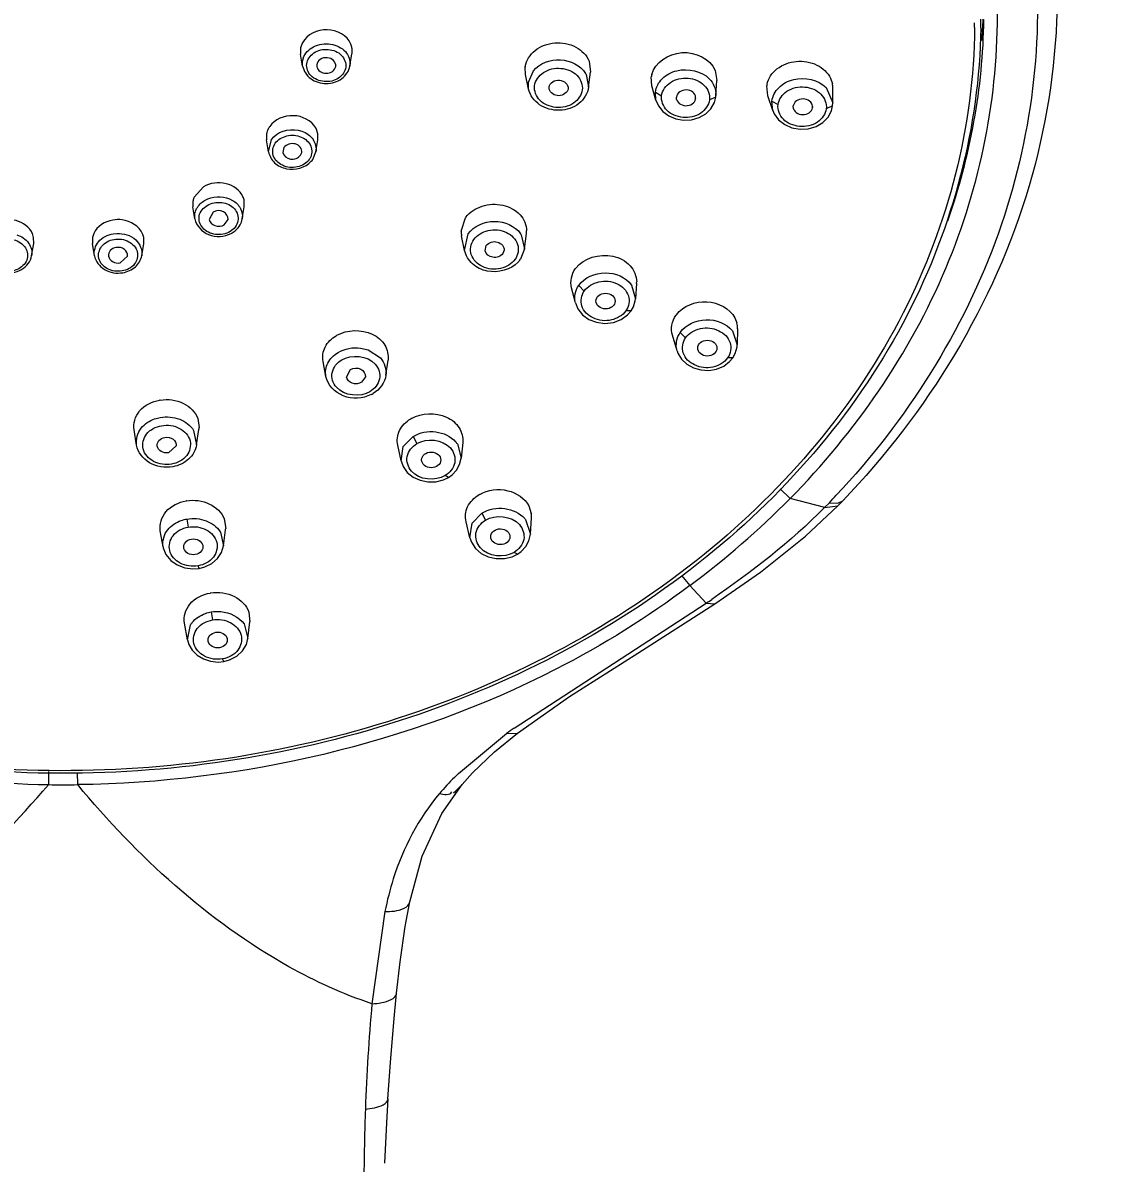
# Model space of a CAD drawing. Header units: millimetres. Extents: x 6110 to 6704, y -2661 to -1821.
# Drawn here: x 6307.51 to 6320.41, y -2190.07 to -2176.6 of the extents above; entities that cross this region are included whole.
import ezdxf

# ---------------------------------------------------------------- set-up
doc = ezdxf.new("R2010")
doc.units = ezdxf.units.MM
doc.header["$LTSCALE"] = 0.1
doc.layers.get('0').update_dxf_attribs({"lineweight": 15})
doc.layers.add('DIM', color=3, linetype='Continuous', lineweight=9)
doc.styles.get("Standard").update_dxf_attribs({"font": 'arial.ttf'})
doc.dimstyles.new('ISO-25', dxfattribs={"dimtxt": 2.5, "dimasz": 2.5, "dimexe": 1.25, "dimexo": 0.625, "dimtad": 1, "dimlfac": 5, "dimtxsty": 'Standard', "dimcen": 2.5, "dimadec": 0, "dimazin": 0, "dimtfac": 1, "dimtmove": 0, "dimatfit": 3, "dimfxl": 0, "dimarcsym": 0})

# ---------------------------------------------------------------- blocks, each defined once
blk = doc.blocks.new('*D77')
at = {"layer": 'Defpoints', "color": 0}
for p in [(6295.279, -2068.044), (6383.721, -2580.443), (6409.353, -2580.443)]:
    blk.add_point(p, dxfattribs=at)
at = {"layer": 'DIM', "color": 0, "lineweight": -2}
for p, q in [((6295.904, -2068.044), (6410.603, -2068.044)), ((6409.353, -2072.044), (6409.353, -2576.443)), ((6384.346, -2580.443), (6410.603, -2580.443))]:
    blk.add_line(p, q, dxfattribs=at)
at = {"layer": 'DIM', "color": 0}
for points in [[(6408.686, -2072.044), (6410.019, -2072.044), (6409.353, -2068.044)], [(6408.686, -2576.443), (6410.019, -2576.443), (6409.353, -2580.443)]]:
    blk.add_solid(points, dxfattribs=at)
at = {"layer": 'DIM', "color": 0, "insert": (6406.106, -2324.243), "char_height": 4, "attachment_point": 5, "rotation": 90}
blk.add_mtext('(2280)', dxfattribs=at)

msp = doc.modelspace()

# ---------------------------------------------------------------- linework, layer by layer
at = {"color": 7, "linetype": 'Continuous'}
for p, q in [((6310.8066, -2176.8437), (6310.7904, -2176.8934)), ((6310.7883, -2176.9066), (6310.7896, -2176.9677)), ((6310.8137, -2177.109), (6310.7896, -2176.9677)), ((6310.8125, -2177.0529), (6310.8225, -2177.0169)), ((6311.3715, -2177.1089), (6311.3959, -2176.9652)), ((6311.3959, -2176.9652), (6311.3972, -2176.9567)), ((6310.8137, -2177.109), (6310.8125, -2177.0529)), ((6310.9807, -2177.0932), (6310.981, -2177.1146)), ((6311.2042, -2177.1145), (6311.2045, -2177.1125)), ((6311.3727, -2177.1012), (6311.3715, -2177.1089)), ((6313.4459, -2177.21), (6313.4421, -2177.1215)), ((6313.4793, -2177.2987), (6313.5389, -2177.1647)), ((6314.1956, -2177.0526), (6314.212, -2177.1809)), ((6315.6846, -2177.1606), (6315.7057, -2177.2807)), ((6313.4828, -2177.3805), (6313.4459, -2177.21)), ((6313.4828, -2177.3804), (6313.4793, -2177.2987)), ((6314.1612, -2177.2076), (6314.1905, -2177.3565)), ((6314.1903, -2177.3578), (6314.212, -2177.1809)), ((6314.9386, -2177.3422), (6314.9311, -2177.2384)), ((6315.6949, -2177.4577), (6315.7057, -2177.2807)), ((6317.0482, -2177.2537), (6317.0696, -2177.3183)), ((6313.7258, -2177.3823), (6313.7248, -2177.3575)), ((6313.9494, -2177.3752), (6313.9492, -2177.3768)), ((6314.9863, -2177.5133), (6314.9386, -2177.3422)), ((6314.9793, -2177.4173), (6315.0529, -2177.4599)), ((6314.9863, -2177.5132), (6314.9793, -2177.4173)), ((6316.3074, -2177.4616), (6316.2953, -2177.3432)), ((6316.9956, -2177.3638), (6317.0743, -2177.5455)), ((6317.0743, -2177.5469), (6317.0744, -2177.3685)), ((6315.2308, -2177.5043), (6315.2288, -2177.475)), ((6315.4546, -2177.488), (6315.4542, -2177.4944)), ((6315.6932, -2177.4753), (6315.6188, -2177.5086)), ((6315.6932, -2177.4753), (6315.6949, -2177.456)), ((6316.3659, -2177.6334), (6316.3074, -2177.4618)), ((6316.3547, -2177.5238), (6316.4279, -2177.5648)), ((6316.3659, -2177.6333), (6316.3547, -2177.5238)), ((6317.0721, -2177.5806), (6317.0743, -2177.5453)), ((6316.6115, -2177.6139), (6316.6084, -2177.5804)), ((6316.8356, -2177.5888), (6316.8351, -2177.5999)), ((6317.0721, -2177.5807), (6316.9978, -2177.614)), ((6310.4121, -2178.1231), (6310.388, -2177.9814)), ((6310.4121, -2178.1231), (6310.4471, -2177.9755)), ((6310.4471, -2177.9755), (6310.474, -2177.946)), ((6310.9699, -2178.123), (6310.9943, -2177.9793)), ((6310.9939, -2177.9079), (6310.9785, -2177.8586)), ((6310.9943, -2177.9793), (6310.9939, -2177.9079)), ((6310.5936, -2178.0708), (6310.5794, -2178.1285)), ((6310.7884, -2178.1631), (6310.8026, -2178.1285)), ((6310.9327, -2178.2122), (6310.9699, -2178.123)), ((6309.6416, -2178.5362), (6309.5324, -2178.6568)), ((6309.5426, -2178.9155), (6309.5183, -2178.7731)), ((6309.6559, -2178.6965), (6309.6952, -2178.6785)), ((6310.1004, -2178.9154), (6310.1247, -2178.772)), ((6310.1247, -2178.772), (6310.1247, -2178.7025)), ((6309.7554, -2178.8346), (6309.7099, -2178.9209)), ((6309.8876, -2178.984), (6309.9331, -2178.9208)), ((6312.685, -2179.0606), (6312.7369, -2178.9021)), ((6307.6371, -2179.1326), (6307.6221, -2179.0859)), ((6307.6381, -2179.2065), (6307.6371, -2179.1326)), ((6308.3322, -2179.1324), (6308.3312, -2179.2066)), ((6308.3469, -2179.0863), (6308.3322, -2179.1324)), ((6308.5758, -2179.0912), (6308.6206, -2179.0878)), ((6312.7265, -2179.2869), (6312.6905, -2179.1133)), ((6312.7265, -2179.2869), (6312.7693, -2179.0915)), ((6313.3962, -2179.1014), (6313.4344, -2179.2663)), ((6313.4344, -2179.2663), (6313.457, -2179.0883)), ((6307.6138, -2179.3491), (6307.6381, -2179.2065)), ((6308.3554, -2179.3492), (6308.3312, -2179.2066)), ((6308.9133, -2179.3491), (6308.9376, -2179.2061)), ((6312.9694, -2179.2911), (6312.9831, -2179.2304)), ((6313.1931, -2179.2852), (6313.1785, -2179.323)), ((6313.4344, -2179.2665), (6313.385, -2179.392)), ((6308.6577, -2179.4333), (6308.746, -2179.3546)), ((6314.0352, -2179.9067), (6313.9896, -2179.7281)), ((6314.0755, -2179.6996), (6314.1396, -2179.7661)), ((6314.6972, -2179.696), (6314.7446, -2179.8595)), ((6314.7579, -2179.6767), (6314.7446, -2179.8601)), ((6314.6936, -2179.9998), (6314.6324, -2179.9995)), ((6314.6509, -2180.0488), (6314.6937, -2179.9998)), ((6315.9181, -2180.0822), (6315.9413, -2180.1409)), ((6315.2732, -2180.2549), (6315.3369, -2180.3197)), ((6315.8889, -2180.2377), (6315.9461, -2180.4009)), ((6315.9501, -2180.2134), (6315.9461, -2180.4017)), ((6315.2354, -2180.4713), (6315.1806, -2180.2892)), ((6311.4989, -2180.4398), (6311.5879, -2180.4614)), ((6311.5879, -2180.4614), (6311.7315, -2180.5564)), ((6311.089, -2180.7746), (6311.0551, -2180.5981)), ((6311.7973, -2180.7608), (6311.8221, -2180.5813)), ((6315.8944, -2180.555), (6315.8331, -2180.5548)), ((6315.8559, -2180.6), (6315.8945, -2180.5551)), ((6311.3318, -2180.782), (6311.3772, -2180.694)), ((6311.5556, -2180.7782), (6311.5097, -2180.8437)), ((6309.577, -2181.273), (6309.5924, -2181.3789)), ((6308.8537, -2181.5863), (6308.8227, -2181.4076)), ((6309.5262, -2181.4125), (6309.5622, -2181.5812)), ((6309.5622, -2181.5814), (6309.5899, -2181.4017)), ((6312.0016, -2181.6012), (6312.1185, -2181.4829)), ((6312.1185, -2181.4829), (6312.1621, -2181.5683)), ((6309.3201, -2181.596), (6309.2315, -2181.6761)), ((6311.9764, -2181.7713), (6311.9361, -2181.5878)), ((6311.9763, -2181.7707), (6312.0016, -2181.6012)), ((6312.6412, -2181.5729), (6312.6871, -2181.7408)), ((6312.7056, -2181.5539), (6312.6871, -2181.7414)), ((6312.4757, -2181.9961), (6312.5349, -2181.9675)), ((6312.5348, -2181.9674), (6312.4965, -2181.946)), ((6316.4542, -2182.1022), (6316.5694, -2182.2181)), ((6316.9787, -2182.3231), (6316.5694, -2182.2182)), ((6316.9786, -2182.3231), (6317.0338, -2182.2659)), ((6317.0338, -2182.2659), (6317.1334, -2182.2728)), ((6317.1334, -2182.2728), (6317.1926, -2182.2429)), ((6317.1343, -2182.303), (6317.1926, -2182.2429)), ((6312.8148, -2182.5062), (6312.9314, -2182.3889)), ((6312.9314, -2182.3889), (6312.9747, -2182.4725)), ((6313.4856, -2182.3052), (6313.5135, -2182.3927)), ((6316.7527, -2182.6613), (6317.1344, -2182.303)), ((6316.9786, -2182.3231), (6317.1344, -2182.303)), ((6309.4468, -2182.4591), (6309.4622, -2182.5547)), ((6309.8874, -2182.4573), (6309.9052, -2182.5697)), ((6312.7902, -2182.6831), (6312.7435, -2182.4924)), ((6312.7901, -2182.6826), (6312.8148, -2182.5062)), ((6313.4464, -2182.4648), (6313.5032, -2182.6376)), ((6313.5032, -2182.6374), (6313.5153, -2182.4432)), ((6309.1665, -2182.7869), (6309.1332, -2182.5995)), ((6309.8419, -2182.6132), (6309.8779, -2182.776)), ((6309.8779, -2182.7762), (6309.9034, -2182.5877)), ((6313.2885, -2182.9037), (6313.3498, -2182.8743)), ((6313.3498, -2182.8743), (6313.3115, -2182.8528)), ((6309.519, -2183.0485), (6309.5934, -2183.0423)), ((6309.5933, -2183.0423), (6309.5805, -2183.0113)), ((6315.2897, -2183.1256), (6315.3873, -2183.2459)), ((6315.5791, -2183.4544), (6315.3873, -2183.2459)), ((6313.3105, -2184.9287), (6315.5791, -2183.4544)), ((6314.7742, -2184.0423), (6315.6833, -2183.461)), ((6315.5791, -2183.4544), (6315.6833, -2183.461)), ((6309.7343, -2183.557), (6309.7496, -2183.6507)), ((6310.1786, -2183.5583), (6310.1909, -2183.6726)), ((6309.4533, -2183.8856), (6309.4177, -2183.6896)), ((6309.4532, -2183.8854), (6309.4899, -2183.7084)), ((6310.1223, -2183.698), (6310.1675, -2183.8696)), ((6310.1675, -2183.8699), (6310.1909, -2183.6726)), ((6309.8158, -2184.1478), (6309.8816, -2184.1416)), ((6309.8816, -2184.1416), (6309.8687, -2184.1106)), ((6312.6537, -2185.4642), (6313.2224, -2184.9925)), ((6313.0783, -2185.2099), (6313.3512, -2184.987)), ((6313.2224, -2184.9925), (6313.3511, -2184.9871)), ((6308.1571, -2185.5961), (6308.1554, -2185.4523)), ((6312.4573, -2185.9355), (6312.6985, -2185.5946)), ((6312.6785, -2185.6147), (6312.6984, -2185.5947)), ((6311.7855, -2187.0948), (6311.6316, -2188.183))]:
    msp.add_line(p, q, dxfattribs=at)
for points in [[(6314.9863, -2177.5135), (6315.0144, -2177.5795), (6315.0666, -2177.6457), (6315.137, -2177.6982), (6315.221, -2177.7333), (6315.313, -2177.7487), (6315.4067, -2177.7434), (6315.4956, -2177.7175), (6315.5735, -2177.6729), (6315.635, -2177.6127), (6315.6762, -2177.5411), (6315.6932, -2177.4753)], [(6316.366, -2177.6336), (6316.3839, -2177.6749), (6316.4353, -2177.7448), (6316.5066, -2177.8005), (6316.5927, -2177.838), (6316.6876, -2177.8547), (6316.7846, -2177.8495), (6316.8764, -2177.8224), (6316.9564, -2177.7754), (6317.0185, -2177.7121), (6317.0586, -2177.6372), (6317.0721, -2177.5807)], [(6314.6937, -2179.9998), (6314.72, -2179.9543), (6314.7423, -2179.8808), (6314.7446, -2179.8601)], [(6314.0352, -2179.9068), (6314.0639, -2179.9767), (6314.1193, -2180.0466), (6314.1948, -2180.1009), (6314.2855, -2180.1357), (6314.3843, -2180.1481), (6314.4834, -2180.1367), (6314.5746, -2180.1026), (6314.6509, -2180.0488)], [(6315.8945, -2180.5551), (6315.9226, -2180.5056), (6315.9443, -2180.4274), (6315.9461, -2180.4017)], [(6315.2354, -2180.4713), (6315.2457, -2180.4998), (6315.2882, -2180.5703), (6315.3502, -2180.6291), (6315.428, -2180.6727), (6315.5168, -2180.6979), (6315.6105, -2180.703), (6315.7025, -2180.6873), (6315.7861, -2180.6521), (6315.8559, -2180.6)], [(6312.5349, -2181.9675), (6312.578, -2181.9372), (6312.6313, -2181.8818), (6312.6681, -2181.8171), (6312.687, -2181.7414)], [(6311.9762, -2181.7707), (6312.0012, -2181.8397), (6312.05, -2181.9082), (6312.1179, -2181.9635), (6312.2003, -2182.0019), (6312.2917, -2182.0208), (6312.3857, -2182.0188), (6312.4757, -2181.9961)], [(6312.7901, -2182.6825), (6312.8082, -2182.7341), (6312.8552, -2182.8059), (6312.9228, -2182.8646), (6313.0063, -2182.906), (6313.0996, -2182.9271), (6313.1961, -2182.9263), (6313.2885, -2182.9037)], [(6313.3498, -2182.8743), (6313.3955, -2182.842), (6313.45, -2182.7836), (6313.4866, -2182.7152), (6313.5031, -2182.6378)], [(6315.6833, -2183.461), (6316.2205, -2183.0849), (6316.7527, -2182.6613)], [(6309.1664, -2182.7863), (6309.1686, -2182.7974), (6309.2, -2182.8779), (6309.2556, -2182.9478), (6309.3311, -2183.0018), (6309.421, -2183.0363), (6309.519, -2183.0485)], [(6309.5934, -2183.0423), (6309.6592, -2183.0251), (6309.7418, -2182.9839), (6309.8087, -2182.9255), (6309.8552, -2182.8539), (6309.8779, -2182.7759)], [(6309.4532, -2183.8853), (6309.4689, -2183.9396), (6309.5091, -2184.0093), (6309.5678, -2184.068), (6309.6414, -2184.1122), (6309.7258, -2184.1394), (6309.8158, -2184.1478)], [(6309.8816, -2184.1416), (6309.9511, -2184.1231), (6310.0362, -2184.0791), (6310.1038, -2184.0169), (6310.149, -2183.9413), (6310.1675, -2183.8696)], [(6313.3511, -2184.9871), (6313.9656, -2184.5539), (6314.7742, -2184.0423)], [(6312.6986, -2185.5949), (6312.8212, -2185.4566), (6313.0783, -2185.2099)], [(6312.0799, -2186.9801), (6312.2255, -2186.4406), (6312.4573, -2185.9355)], [(6311.923, -2188.0587), (6311.9648, -2187.6892), (6312.0254, -2187.2711), (6312.0795, -2186.9804)], [(6311.8215, -2189.3067), (6311.8502, -2188.8782), (6311.8899, -2188.4023), (6311.9233, -2188.0587)], [(6311.785, -2190.067), (6311.795, -2189.828), (6311.8103, -2189.5138), (6311.8219, -2189.3066)]]:
    msp.add_lwpolyline(points, dxfattribs=at)
for centre, radius, start, end in [((6311.5017, -2176.5983), 7.2472, 359.5663, 359.99815), ((6311.5183, -2176.5554), 7.3039, 359.19035, 359.99804), ((6311.5121, -2176.1953), 7.3475, 355.23036, 357.17979), ((6310.9929, -2176.9328), 0.2063, 170.2789, 172.69563), ((6310.9953, -2176.9332), 0.2087, 168.99465, 170.2811), ((6311.0131, -2176.939), 0.2275, 152.29813, 155.24069), ((6311.1837, -2176.9325), 0.2154, 15.15568, 22.75222), ((6311.1891, -2176.9309), 0.2098, 10.42071, 15.1248), ((6311.1897, -2176.9308), 0.2092, 7.98873, 10.41981), ((6311.1911, -2176.9306), 0.2078, 352.7619, 7.9837), ((6313.7011, -2177.1547), 0.2611, 171.14311, 172.69752), ((6313.9227, -2177.3378), 0.2717, 28.65344, 31.51621), ((6315.1907, -2177.2717), 0.2617, 171.07577, 172.69739), ((6315.1961, -2177.2726), 0.2672, 165.8131, 171.06335), ((6316.5555, -2177.3765), 0.2623, 171.00479, 172.69724), ((6316.5579, -2177.3769), 0.2648, 169.61493, 171.00528), ((6316.5596, -2177.3772), 0.2665, 168.86561, 169.61563), ((6316.8115, -2177.3686), 0.263, 359.99613, 11.04), ((6310.6171, -2177.9561), 0.2338, 144.80181, 156.62412), ((6310.7718, -2177.9512), 0.2265, 24.14578, 30.0449), ((6310.5923, -2177.9468), 0.2072, 171.07642, 189.62624), ((6310.5932, -2177.9471), 0.2082, 169.11454, 171.02422), ((6310.5946, -2177.9474), 0.2096, 164.97804, 169.11179), ((6310.6025, -2177.9497), 0.2178, 156.65619, 164.93589), ((6310.7445, -2178.1083), 0.1801, 324.85337, 330.58096), ((6310.7357, -2178.0734), 0.241, 318.25001, 324.82953), ((6309.9142, -2178.7392), 0.2136, 9.87941, 23.91598), ((6309.7223, -2178.7389), 0.2068, 170.38059, 189.51495), ((6309.7242, -2178.7395), 0.2088, 169.1797, 170.30822), ((6309.7299, -2178.7408), 0.2146, 156.9563, 169.12791), ((6312.9913, -2179.0812), 0.3111, 142.94439, 144.86386), ((6313.1998, -2179.0557), 0.2593, 352.7642, 359.99014), ((6307.4143, -2179.1795), 0.2279, 24.24809, 30.82527), ((6308.7249, -2179.1744), 0.216, 17.36545, 22.74828), ((6308.7307, -2179.1725), 0.2099, 10.84935, 17.35599), ((6308.7328, -2179.1721), 0.2077, 8.37552, 10.84194), ((6308.7342, -2179.1717), 0.2062, 350.40992, 8.33102), ((6309.8354, -2178.8293), 0.289, 297.36027, 300.79102), ((6312.9457, -2179.0604), 0.2606, 180.04399, 191.70779), ((6313.1599, -2179.2513), 0.2798, 32.39716, 35.31105), ((6313.1319, -2179.2135), 0.3097, 317.1358, 324.80408), ((6314.2888, -2179.6846), 0.3121, 142.87315, 144.86351), ((6314.5003, -2179.6581), 0.2583, 355.85322, 0.01194), ((6315.4776, -2180.2351), 0.3132, 142.78347, 144.86306), ((6315.6878, -2180.2084), 0.2623, 359.44158, 14.91372), ((6315.6922, -2180.2081), 0.2579, 358.80152, 359.36167), ((6311.413, -2180.6341), 0.3964, 119.41611, 120.79987), ((6309.2048, -2181.5102), 0.4619, 99.19287, 99.8949), ((6311.4585, -2180.6606), 0.3677, 296.69585, 300.77467), ((6312.2937, -2181.6177), 0.3977, 119.36831, 120.79968), ((6309.3355, -2181.3623), 0.2574, 351.20916, 356.30482), ((6312.4026, -2181.7403), 0.2915, 35.04766, 41.55961), ((6309.5163, -2182.7019), 0.4634, 99.17059, 99.89486), ((6313.1008, -2182.5168), 0.3994, 119.31899, 120.79949), ((6309.858, -2175.3941), 9.9355, 316.23982, 316.93023), ((6313.2571, -2182.4273), 0.2587, 356.44017, 7.67429), ((6313.2156, -2182.6482), 0.2948, 38.47488, 41.39457), ((6309.6083, -2182.7574), 0.2745, 31.68655, 32.60987), ((6309.6487, -2182.5531), 0.2571, 352.27144, 356.30663), ((6309.8018, -2183.7921), 0.4655, 99.14796, 99.89484), ((6300.9128, -2162.1818), 25.8385, 304.58408, 304.76393), ((6309.7312, -2183.8627), 0.2864, 140.90672, 147.38932), ((6318.3895, -2192.0388), 8.7378, 125.54002, 126.25298), ((6296.4776, -2185.3818), 11.3396, 358.91703, 359.7081), ((6315.0646, -2187.9555), 3.4668, 135.13406, 139.45874), ((6315.2579, -2188.1444), 3.737, 134.17521, 135.17284), ((6307.9839, -2171.7023), 13.895, 269.30387, 270.7141), ((6311.6042, -2184.5926), 1.4828, 311.99926, 316.42672), ((6335.3048, -2190.2829), 23.7652, 174.93303, 177.94013), ((6342.3227, -2190.5108), 30.7868, 177.98573, 179.40425)]:
    msp.add_arc(centre, radius, start, end, dxfattribs=at)
for centre, major_axis, ratio, start_param, end_param in [((6315.3415, -2177.4847), (0.1133, -0.0001), 0.8190172, -2.9280549, 3.0376959), ((6316.7217, -2177.5902), (0.114, -0.0003), 0.8168008, -2.8809895, 3.039126)]:
    msp.add_ellipse(centre, major_axis=major_axis, ratio=ratio, start_param=start_param, end_param=end_param, dxfattribs=at)
for centre, major_axis, ratio in [((6314.3909, -2179.8852), (0.1133, -0.0004), 0.8197494), ((6315.5928, -2180.4409), (0.1138, -0.0011), 0.818588), ((6312.3326, -2181.7609), (0.1132, -0.0005), 0.8209968), ((6309.5225, -2182.7875), (0.1131, -0.0002), 0.8219363), ((6313.1483, -2182.6685), (0.1136, -0.0013), 0.8216656), ((6309.811, -2183.8878), (0.1135, -0.0005), 0.8240117)]:
    msp.add_ellipse(centre, major_axis=major_axis, ratio=ratio, dxfattribs=at)
for points, knots in [([(6315.7922, -2169.4935), (6316.7916, -2170.2507), (6318.5022, -2172.0763), (6319.7236, -2175.5781), (6319.2668, -2179.2245), (6317.9451, -2181.2922), (6317.1161, -2182.179)], [0, 0, 0, 0, 0.2609154, 0.5059416, 0.7474152, 1, 1, 1, 1]), ([(6319.5214, -2174.371), (6319.8341, -2175.7202), (6319.7425, -2178.6941), (6318.1888, -2181.2026), (6317.1926, -2182.2429)], [0, 0, 0, 0, 0.4901837, 1, 1, 1, 1]), ([(6316.5694, -2182.2182), (6317.3391, -2181.4359), (6318.5976, -2179.629), (6319.0345, -2177.4563), (6319.0175, -2176.4102)], [0, 0, 0, 0, 0.511975, 1, 1, 1, 1]), ([(6318.8214, -2176.6587), (6318.805, -2177.8234), (6318.1647, -2180.247), (6315.6648, -2183.1562), (6312.0876, -2185.0394), (6307.9514, -2185.6832), (6303.8198, -2185.0195), (6300.2556, -2183.1186), (6297.7765, -2180.1956), (6297.155, -2177.7693), (6297.1473, -2176.6051)], [0, 0, 0, 0, 0.1136843, 0.2344033, 0.3642784, 0.500205, 0.6360771, 0.7658142, 0.8863842, 1, 1, 1, 1]), ([(6318.7487, -2176.6532), (6318.7399, -2177.8108), (6318.116, -2180.2251), (6315.6361, -2183.128), (6312.0746, -2185.009), (6307.9511, -2185.6524), (6303.8322, -2184.9889), (6300.284, -2183.09), (6297.8253, -2180.1733), (6297.2204, -2177.7563), (6297.2204, -2176.5993)], [0, 0, 0, 0, 0.1134765, 0.234103, 0.3640713, 0.5002101, 0.6362927, 0.7661189, 0.8865919, 1, 1, 1, 1]), ([(6311.3823, -2176.8491), (6311.3405, -2176.7493), (6311.1035, -2176.6189), (6310.8629, -2176.7358), (6310.8117, -2176.8332)], [0, 0, 0, 0, 0.4959649, 1, 1, 1, 1]), ([(6310.8209, -2177.0163), (6310.84, -2176.9586), (6310.941, -2176.8566), (6311.1127, -2176.8346), (6311.2423, -2176.8754), (6311.3439, -2176.9479), (6311.3799, -2177.0446), (6311.3727, -2177.1012)], [0, 0, 0, 0, 0.2411774, 0.511087, 0.6461884, 0.773523, 1, 1, 1, 1]), ([(6313.4431, -2177.1145), (6313.4544, -2177.0416), (6313.5509, -2176.8964), (6313.7916, -2176.8144), (6314.0429, -2176.8576), (6314.1679, -2176.9819), (6314.1956, -2177.0526)], [0, 0, 0, 0, 0.2322899, 0.4946421, 0.7611107, 1, 1, 1, 1]), ([(6310.862, -2177.083), (6310.8685, -2177.0322), (6310.943, -2176.9313), (6311.1162, -2176.8966), (6311.2826, -2176.9591), (6311.3295, -2177.0737), (6311.3232, -2177.1227)], [0, 0, 0, 0, 0.2369076, 0.5072478, 0.7708292, 1, 1, 1, 1]), ([(6311.2045, -2177.1125), (6311.2075, -2177.0887), (6311.1848, -2177.0331), (6311.1041, -2177.0028), (6311.02, -2177.0196), (6310.9839, -2177.0686), (6310.9807, -2177.0932)], [0, 0, 0, 0, 0.2291691, 0.4927428, 0.7630807, 1, 1, 1, 1]), ([(6313.5389, -2177.1647), (6313.6119, -2177.0761), (6313.8571, -2176.9829), (6314.0957, -2177.1001), (6314.1544, -2177.1958)], [0, 0, 0, 0, 0.5056216, 1, 1, 1, 1]), ([(6314.937, -2177.2071), (6314.9728, -2177.0655), (6315.29, -2176.8567), (6315.6266, -2177.0242), (6315.6846, -2177.1606)], [0, 0, 0, 0, 0.4961898, 1, 1, 1, 1]), ([(6310.8137, -2177.109), (6310.8235, -2177.167), (6310.9021, -2177.2799), (6311.0926, -2177.3326), (6311.2831, -2177.2798), (6311.3616, -2177.1669), (6311.3715, -2177.1089)], [0, 0, 0, 0, 0.239726, 0.5000112, 0.7602864, 1, 1, 1, 1]), ([(6311.3232, -2177.1227), (6311.3167, -2177.1735), (6311.2422, -2177.2744), (6311.0689, -2177.3091), (6310.9026, -2177.2466), (6310.8557, -2177.132), (6310.862, -2177.083)], [0, 0, 0, 0, 0.2369076, 0.5072478, 0.7708292, 1, 1, 1, 1]), ([(6310.981, -2177.1146), (6310.9881, -2177.1599), (6311.0927, -2177.2304), (6311.1971, -2177.1598), (6311.2042, -2177.1145)], [0, 0, 0, 0, 0.5000275, 1, 1, 1, 1]), ([(6313.5533, -2177.3427), (6313.5613, -2177.2808), (6313.6516, -2177.1579), (6313.8307, -2177.122), (6313.97, -2177.157), (6314.0819, -2177.2285), (6314.1236, -2177.3314), (6314.1159, -2177.3912)], [0, 0, 0, 0, 0.2359592, 0.5052035, 0.642289, 0.7717635, 1, 1, 1, 1]), ([(6314.9793, -2177.4173), (6314.9868, -2177.3587), (6315.0534, -2177.2396), (6315.287, -2177.1175), (6315.5229, -2177.1658), (6315.6152, -2177.2584)], [0, 0, 0, 0, 0.2310673, 0.4892901, 1, 1, 1, 1]), ([(6316.2981, -2177.3257), (6316.3121, -2177.2548), (6316.409, -2177.116), (6316.6429, -2177.0348), (6316.8887, -2177.0719), (6317.0162, -2177.1863), (6317.0482, -2177.2537)], [0, 0, 0, 0, 0.2326606, 0.494316, 0.7601518, 1, 1, 1, 1]), ([(6313.7248, -2177.3575), (6313.7311, -2177.3086), (6313.8487, -2177.2315), (6313.9544, -2177.3279), (6313.9494, -2177.3752)], [0, 0, 0, 0, 0.5092984, 1, 1, 1, 1]), ([(6315.0529, -2177.4599), (6315.0609, -2177.3977), (6315.1518, -2177.2742), (6315.3319, -2177.2383), (6315.4719, -2177.2734), (6315.5844, -2177.3451), (6315.6265, -2177.4485), (6315.6188, -2177.5086)], [0, 0, 0, 0, 0.2359417, 0.5052006, 0.6422866, 0.7717776, 1, 1, 1, 1]), ([(6316.3547, -2177.5238), (6316.3623, -2177.4646), (6316.4298, -2177.3446), (6316.6652, -2177.2217), (6316.9032, -2177.2701), (6316.9956, -2177.3638)], [0, 0, 0, 0, 0.2314044, 0.490193, 1, 1, 1, 1]), ([(6314.1903, -2177.3579), (6314.1808, -2177.4321), (6314.0873, -2177.5794), (6313.8474, -2177.654), (6313.6038, -2177.5937), (6313.4987, -2177.454), (6313.4828, -2177.3804)], [0, 0, 0, 0, 0.2397383, 0.4984538, 0.7585553, 1, 1, 1, 1]), ([(6314.1159, -2177.3912), (6314.108, -2177.4531), (6314.0177, -2177.576), (6313.8385, -2177.6119), (6313.6993, -2177.577), (6313.5873, -2177.5054), (6313.5457, -2177.4026), (6313.5533, -2177.3427)], [0, 0, 0, 0, 0.2359593, 0.5052035, 0.642289, 0.7717635, 1, 1, 1, 1]), ([(6313.9492, -2177.3768), (6313.9434, -2177.4221), (6313.8405, -2177.4946), (6313.7349, -2177.4275), (6313.7258, -2177.3823)], [0, 0, 0, 0, 0.4971787, 1, 1, 1, 1]), ([(6316.4279, -2177.5648), (6316.4359, -2177.5023), (6316.5277, -2177.3782), (6316.7088, -2177.3424), (6316.8496, -2177.3776), (6316.9629, -2177.4495), (6317.0055, -2177.5535), (6316.9978, -2177.614)], [0, 0, 0, 0, 0.2359279, 0.5052123, 0.6422924, 0.7718094, 1, 1, 1, 1]), ([(6315.6188, -2177.5086), (6315.6108, -2177.5708), (6315.5199, -2177.6943), (6315.3398, -2177.7302), (6315.1999, -2177.6951), (6315.0873, -2177.6233), (6315.0452, -2177.52), (6315.0529, -2177.4599)], [0, 0, 0, 0, 0.2359389, 0.5051975, 0.6422853, 0.771777, 1, 1, 1, 1]), ([(6316.9978, -2177.614), (6316.9897, -2177.6765), (6316.898, -2177.8006), (6316.7169, -2177.8364), (6316.5761, -2177.8012), (6316.4628, -2177.7292), (6316.4201, -2177.6253), (6316.4279, -2177.5648)], [0, 0, 0, 0, 0.2359281, 0.5052128, 0.6422925, 0.7718091, 1, 1, 1, 1]), ([(6310.9679, -2177.8378), (6310.9178, -2177.7512), (6310.7028, -2177.6459), (6310.4845, -2177.7383), (6310.426, -2177.8214)], [0, 0, 0, 0, 0.4961324, 1, 1, 1, 1]), ([(6310.4729, -2177.9449), (6310.5522, -2177.8652), (6310.7614, -2177.8302), (6310.9487, -2177.9607), (6310.9782, -2178.0742), (6310.9699, -2178.123)], [0, 0, 0, 0, 0.5176251, 0.772057, 1, 1, 1, 1]), ([(6310.4902, -2178.0218), (6310.5212, -2177.9778), (6310.6268, -2177.9157), (6310.7977, -2177.9286), (6310.9315, -2178.0395), (6310.9246, -2178.1556), (6310.9014, -2178.1968)], [0, 0, 0, 0, 0.2558711, 0.5289191, 0.7754028, 1, 1, 1, 1]), ([(6310.8918, -2178.212), (6310.8599, -2178.2574), (6310.75, -2178.3201), (6310.5746, -2178.3029), (6310.4424, -2178.1803), (6310.4622, -2178.0617), (6310.4902, -2178.0218)], [0, 0, 0, 0, 0.2568655, 0.5300734, 0.7742522, 1, 1, 1, 1]), ([(6310.8026, -2178.1285), (6310.8058, -2178.1078), (6310.791, -2178.0598), (6310.7092, -2178.01), (6310.6204, -2178.0327), (6310.5936, -2178.0708)], [0, 0, 0, 0, 0.2298338, 0.4889213, 1, 1, 1, 1]), ([(6310.4121, -2178.1231), (6310.4202, -2178.171), (6310.4761, -2178.2651), (6310.6637, -2178.3576), (6310.8476, -2178.31), (6310.9155, -2178.2339)], [0, 0, 0, 0, 0.2397717, 0.496931, 1, 1, 1, 1]), ([(6310.5794, -2178.1285), (6310.5855, -2178.1678), (6310.6689, -2178.2331), (6310.7639, -2178.1978), (6310.7884, -2178.1631)], [0, 0, 0, 0, 0.4830056, 1, 1, 1, 1]), ([(6310.1095, -2178.6526), (6310.0757, -2178.5761), (6309.9105, -2178.461), (6309.7196, -2178.4897), (6309.6416, -2178.5362)], [0, 0, 0, 0, 0.4793791, 1, 1, 1, 1]), ([(6309.6947, -2178.6771), (6309.7844, -2178.64), (6309.9525, -2178.6484), (6310.0907, -2178.7815), (6310.1074, -2178.8744), (6310.1004, -2178.9154)], [0, 0, 0, 0, 0.5281567, 0.7738612, 1, 1, 1, 1]), ([(6309.5426, -2178.9155), (6309.5356, -2178.8747), (6309.5514, -2178.7827), (6309.6174, -2178.7195), (6309.6559, -2178.6965)], [0, 0, 0, 0, 0.4794932, 1, 1, 1, 1]), ([(6309.9577, -2179.0632), (6309.9074, -2179.0932), (6309.7856, -2179.1155), (6309.6221, -2179.0442), (6309.5647, -2178.872), (6309.6408, -2178.7819), (6309.6852, -2178.7554)], [0, 0, 0, 0, 0.2715317, 0.5329925, 0.7607467, 1, 1, 1, 1]), ([(6309.6852, -2178.7554), (6309.7356, -2178.7254), (6309.8573, -2178.7031), (6310.0208, -2178.7744), (6310.0782, -2178.9466), (6310.0021, -2179.0368), (6309.9577, -2179.0632)], [0, 0, 0, 0, 0.2715317, 0.5329925, 0.7607467, 1, 1, 1, 1]), ([(6312.743, -2178.8937), (6312.7891, -2178.8327), (6312.9324, -2178.741), (6313.177, -2178.7321), (6313.3928, -2178.8392), (6313.4591, -2178.9872), (6313.4591, -2179.0557)], [0, 0, 0, 0, 0.2513096, 0.5207776, 0.7748651, 1, 1, 1, 1]), ([(6308.924, -2179.0909), (6308.8861, -2179.0004), (6308.7414, -2178.9156), (6308.607, -2178.9211), (6308.5707, -2178.9275)], [0, 0, 0, 0, 0.7271241, 1, 1, 1, 1]), ([(6309.5426, -2178.9155), (6309.5562, -2178.9957), (6309.6977, -2179.1424), (6309.8898, -2179.1266), (6309.9682, -2179.086)], [0, 0, 0, 0, 0.4795881, 1, 1, 1, 1]), ([(6309.7099, -2178.9209), (6309.7149, -2178.9536), (6309.7764, -2179.0127), (6309.8557, -2179.003), (6309.8876, -2178.984)], [0, 0, 0, 0, 0.4712017, 1, 1, 1, 1]), ([(6309.9331, -2178.9208), (6309.9385, -2178.8859), (6309.8817, -2178.8042), (6309.7907, -2178.8135), (6309.7554, -2178.8346)], [0, 0, 0, 0, 0.4619132, 1, 1, 1, 1]), ([(6309.9833, -2179.0776), (6309.9986, -2179.0685), (6310.0536, -2179.0288), (6310.092, -2178.9647), (6310.1004, -2178.9154)], [0, 0, 0, 0, 0.2616076, 1, 1, 1, 1]), ([(6312.7693, -2179.0915), (6312.835, -2178.9981), (6313.0782, -2178.8913), (6313.3224, -2178.9966), (6313.3883, -2179.0896)], [0, 0, 0, 0, 0.5004984, 1, 1, 1, 1]), ([(6312.8338, -2179.1597), (6312.8727, -2179.1044), (6313.0067, -2179.0279), (6313.2206, -2179.0489), (6313.3819, -2179.1984), (6313.3579, -2179.3431), (6313.3237, -2179.3918)], [0, 0, 0, 0, 0.2568813, 0.5300873, 0.7742643, 1, 1, 1, 1]), ([(6307.3831, -2179.157), (6307.4382, -2179.1666), (6307.5441, -2179.2168), (6307.5876, -2179.3934), (6307.4631, -2179.5252), (6307.3447, -2179.5393), (6307.2867, -2179.5292)], [0, 0, 0, 0, 0.2592137, 0.4858168, 0.7274957, 1, 1, 1, 1]), ([(6307.437, -2179.1019), (6307.4915, -2179.1193), (6307.5912, -2179.1811), (6307.6224, -2179.2988), (6307.6138, -2179.3491)], [0, 0, 0, 0, 0.5286581, 1, 1, 1, 1]), ([(6308.3554, -2179.3492), (6308.3458, -2179.2928), (6308.3896, -2179.1588), (6308.5115, -2179.1024), (6308.5758, -2179.0912)], [0, 0, 0, 0, 0.4669696, 1, 1, 1, 1]), ([(6308.6826, -2179.5291), (6308.6246, -2179.5392), (6308.5062, -2179.5252), (6308.3817, -2179.3933), (6308.4251, -2179.2168), (6308.531, -2179.1666), (6308.5862, -2179.1569)], [0, 0, 0, 0, 0.2724855, 0.5141472, 0.7407592, 1, 1, 1, 1]), ([(6308.5862, -2179.1569), (6308.6441, -2179.1468), (6308.7625, -2179.1609), (6308.887, -2179.2927), (6308.8436, -2179.4693), (6308.7377, -2179.5195), (6308.6826, -2179.5291)], [0, 0, 0, 0, 0.2724855, 0.5141472, 0.7407592, 1, 1, 1, 1]), ([(6308.6208, -2179.0864), (6308.6987, -2179.0833), (6308.856, -2179.1239), (6308.9245, -2179.2831), (6308.9133, -2179.3491)], [0, 0, 0, 0, 0.5380789, 1, 1, 1, 1]), ([(6313.3237, -2179.3918), (6313.2847, -2179.4471), (6313.1507, -2179.5235), (6312.9368, -2179.5026), (6312.7755, -2179.353), (6312.7996, -2179.2083), (6312.8338, -2179.1597)], [0, 0, 0, 0, 0.2568813, 0.5300873, 0.7742643, 1, 1, 1, 1]), ([(6312.9831, -2179.2304), (6313.0097, -2179.1927), (6313.1163, -2179.1558), (6313.1978, -2179.244), (6313.1931, -2179.2852)], [0, 0, 0, 0, 0.5267158, 1, 1, 1, 1]), ([(6308.611, -2179.2527), (6308.5855, -2179.2572), (6308.5372, -2179.2794), (6308.5193, -2179.3323), (6308.5228, -2179.3547)], [0, 0, 0, 0, 0.5329187, 1, 1, 1, 1]), ([(6308.746, -2179.3546), (6308.7504, -2179.3259), (6308.7153, -2179.2573), (6308.6445, -2179.2469), (6308.611, -2179.2527)], [0, 0, 0, 0, 0.4604514, 1, 1, 1, 1]), ([(6313.3589, -2179.4242), (6313.2726, -2179.5173), (6313.0454, -2179.5755), (6312.811, -2179.462), (6312.7389, -2179.3467), (6312.7265, -2179.2871)], [0, 0, 0, 0, 0.5022629, 0.7589308, 1, 1, 1, 1]), ([(6313.1785, -2179.323), (6313.1542, -2179.3575), (6313.0604, -2179.3925), (6312.9769, -2179.33), (6312.9694, -2179.2911)], [0, 0, 0, 0, 0.5156112, 1, 1, 1, 1]), ([(6314.0399, -2179.4962), (6314.1322, -2179.3742), (6314.4149, -2179.298), (6314.6908, -2179.4416), (6314.7585, -2179.5894), (6314.7586, -2179.658)], [0, 0, 0, 0, 0.5114433, 0.7705378, 1, 1, 1, 1]), ([(6307.2781, -2179.5498), (6307.3504, -2179.5624), (6307.5028, -2179.5422), (6307.6026, -2179.4154), (6307.6138, -2179.3491)], [0, 0, 0, 0, 0.5217307, 1, 1, 1, 1]), ([(6308.3554, -2179.3492), (6308.3667, -2179.4155), (6308.4665, -2179.5422), (6308.6189, -2179.5624), (6308.6911, -2179.5498)], [0, 0, 0, 0, 0.4782755, 1, 1, 1, 1]), ([(6308.5228, -2179.3547), (6308.5268, -2179.3806), (6308.5675, -2179.4309), (6308.6283, -2179.4385), (6308.6577, -2179.4333)], [0, 0, 0, 0, 0.4673366, 1, 1, 1, 1]), ([(6308.6911, -2179.5498), (6308.7446, -2179.5405), (6308.8462, -2179.4965), (6308.9048, -2179.3988), (6308.9133, -2179.3491)], [0, 0, 0, 0, 0.5181488, 1, 1, 1, 1]), ([(6314.0755, -2179.6996), (6314.1416, -2179.6057), (6314.3853, -2179.4982), (6314.631, -2179.6028), (6314.6972, -2179.696)], [0, 0, 0, 0, 0.5012475, 1, 1, 1, 1]), ([(6314.1396, -2179.7661), (6314.1788, -2179.7105), (6314.3136, -2179.6338), (6314.5285, -2179.6551), (6314.6907, -2179.8051), (6314.6667, -2179.9507), (6314.6324, -2179.9995)], [0, 0, 0, 0, 0.2568709, 0.5300736, 0.7743004, 1, 1, 1, 1]), ([(6314.6324, -2179.9995), (6314.5932, -2180.0551), (6314.4584, -2180.1319), (6314.2435, -2180.1106), (6314.0813, -2179.9605), (6314.1052, -2179.815), (6314.1396, -2179.7661)], [0, 0, 0, 0, 0.2568678, 0.5300705, 0.7742998, 1, 1, 1, 1]), ([(6315.2281, -2180.0456), (6315.3071, -2179.9417), (6315.5863, -2179.8309), (6315.8586, -2179.9707), (6315.9181, -2180.0822)], [0, 0, 0, 0, 0.50798, 1, 1, 1, 1]), ([(6315.2732, -2180.2548), (6315.3381, -2180.1625), (6315.5758, -2180.0551), (6315.8186, -2180.1493), (6315.8889, -2180.2377)], [0, 0, 0, 0, 0.5000192, 1, 1, 1, 1]), ([(6311.2183, -2180.2888), (6311.3398, -2180.2203), (6311.5853, -2180.2126), (6311.7986, -2180.3887), (6311.8302, -2180.5223), (6311.8221, -2180.5813)], [0, 0, 0, 0, 0.5269494, 0.7748019, 1, 1, 1, 1]), ([(6315.3369, -2180.3197), (6315.3763, -2180.2638), (6315.5121, -2180.1869), (6315.7281, -2180.2087), (6315.8914, -2180.3591), (6315.8677, -2180.5057), (6315.8331, -2180.5548)], [0, 0, 0, 0, 0.2568719, 0.5300707, 0.7743732, 1, 1, 1, 1]), ([(6311.0551, -2180.5981), (6311.0443, -2180.5419), (6311.0646, -2180.4134), (6311.1564, -2180.3255), (6311.21, -2180.2936)], [0, 0, 0, 0, 0.4783144, 1, 1, 1, 1]), ([(6315.8331, -2180.5548), (6315.7938, -2180.6107), (6315.658, -2180.6877), (6315.442, -2180.6659), (6315.2787, -2180.5154), (6315.3024, -2180.3689), (6315.3369, -2180.3197)], [0, 0, 0, 0, 0.2568721, 0.5300711, 0.7743729, 1, 1, 1, 1]), ([(6311.089, -2180.7746), (6311.079, -2180.7225), (6311.0975, -2180.6036), (6311.1825, -2180.522), (6311.232, -2180.4924)], [0, 0, 0, 0, 0.4789922, 1, 1, 1, 1]), ([(6311.2758, -2180.5795), (6311.3898, -2180.5115), (6311.6659, -2180.5328), (6311.7544, -2180.8127), (6311.6624, -2180.9227), (6311.6083, -2180.955)], [0, 0, 0, 0, 0.5191709, 0.7536744, 1, 1, 1, 1]), ([(6311.6083, -2180.955), (6311.4942, -2181.023), (6311.2182, -2181.0016), (6311.1297, -2180.7218), (6311.2217, -2180.6117), (6311.2758, -2180.5795)], [0, 0, 0, 0, 0.5191709, 0.7536744, 1, 1, 1, 1]), ([(6311.3772, -2180.694), (6311.4123, -2180.673), (6311.5023, -2180.6636), (6311.5599, -2180.7432), (6311.5556, -2180.7782)], [0, 0, 0, 0, 0.5372191, 1, 1, 1, 1]), ([(6311.6237, -2180.9891), (6311.5253, -2181.0386), (6311.2856, -2181.0569), (6311.1086, -2180.8755), (6311.0891, -2180.7751)], [0, 0, 0, 0, 0.5186295, 1, 1, 1, 1]), ([(6311.5097, -2180.8437), (6311.4781, -2180.8626), (6311.3992, -2180.8724), (6311.3376, -2180.8145), (6311.3318, -2180.782)], [0, 0, 0, 0, 0.5280837, 1, 1, 1, 1]), ([(6308.8227, -2181.4076), (6308.8094, -2181.3307), (6308.8699, -2181.1471), (6309.0371, -2181.0706), (6309.1254, -2181.0552)], [0, 0, 0, 0, 0.465404, 1, 1, 1, 1]), ([(6309.131, -2181.0543), (6309.2225, -2181.0394), (6309.4083, -2181.0601), (6309.5487, -2181.1954), (6309.577, -2181.273)], [0, 0, 0, 0, 0.52862, 1, 1, 1, 1]), ([(6312.0986, -2181.271), (6312.2191, -2181.2032), (6312.4612, -2181.1944), (6312.6755, -2181.3644), (6312.7114, -2181.4952), (6312.7056, -2181.554)], [0, 0, 0, 0, 0.5268344, 0.7750021, 1, 1, 1, 1]), ([(6308.9075, -2181.3864), (6308.9475, -2181.3359), (6309.0259, -2181.2848), (6309.1106, -2181.2632), (6309.1332, -2181.2592)], [0, 0, 0, 0, 0.7364087, 1, 1, 1, 1]), ([(6309.1332, -2181.2592), (6309.2086, -2181.2461), (6309.3623, -2181.2583), (6309.4892, -2181.3529), (6309.5262, -2181.4125)], [0, 0, 0, 0, 0.5215567, 1, 1, 1, 1]), ([(6309.1487, -2181.3566), (6309.2194, -2181.3443), (6309.3639, -2181.3614), (6309.5157, -2181.5223), (6309.4627, -2181.7376), (6309.3336, -2181.7989), (6309.2663, -2181.8106)], [0, 0, 0, 0, 0.2724919, 0.5141549, 0.7407706, 1, 1, 1, 1]), ([(6311.9361, -2181.5877), (6311.9236, -2181.5308), (6311.9417, -2181.3989), (6312.0353, -2181.3086), (6312.09, -2181.276)], [0, 0, 0, 0, 0.478034, 1, 1, 1, 1]), ([(6309.2663, -2181.8106), (6309.1956, -2181.823), (6309.0512, -2181.8058), (6308.8994, -2181.645), (6308.9524, -2181.4296), (6309.0815, -2181.3683), (6309.1487, -2181.3566)], [0, 0, 0, 0, 0.2724919, 0.5141549, 0.7407706, 1, 1, 1, 1]), ([(6312.1185, -2181.4829), (6312.1967, -2181.4363), (6312.3854, -2181.3997), (6312.5628, -2181.4815), (6312.6207, -2181.5469)], [0, 0, 0, 0, 0.510573, 1, 1, 1, 1]), ([(6309.2792, -2181.8416), (6309.1878, -2181.8576), (6308.9944, -2181.8316), (6308.8683, -2181.6707), (6308.8537, -2181.5862)], [0, 0, 0, 0, 0.5200195, 1, 1, 1, 1]), ([(6309.0962, -2181.5974), (6309.0927, -2181.5749), (6309.1105, -2181.5219), (6309.159, -2181.4995), (6309.1846, -2181.495)], [0, 0, 0, 0, 0.4670858, 1, 1, 1, 1]), ([(6309.2315, -2181.6761), (6309.202, -2181.6812), (6309.1411, -2181.6737), (6309.1003, -2181.6234), (6309.0962, -2181.5974)], [0, 0, 0, 0, 0.5325621, 1, 1, 1, 1]), ([(6309.1846, -2181.495), (6309.218, -2181.4892), (6309.2885, -2181.4995), (6309.3241, -2181.5674), (6309.3201, -2181.596)], [0, 0, 0, 0, 0.5392441, 1, 1, 1, 1]), ([(6309.5622, -2181.5812), (6309.5523, -2181.6455), (6309.4785, -2181.7725), (6309.3477, -2181.8297), (6309.2792, -2181.8416)], [0, 0, 0, 0, 0.4832787, 1, 1, 1, 1]), ([(6312.4965, -2181.946), (6312.3819, -2182.0143), (6312.1046, -2181.9924), (6312.0153, -2181.7115), (6312.1077, -2181.6007), (6312.1621, -2181.5683)], [0, 0, 0, 0, 0.5191518, 0.7537108, 1, 1, 1, 1]), ([(6312.1621, -2181.5683), (6312.2767, -2181.5), (6312.5539, -2181.5218), (6312.6432, -2181.8028), (6312.5509, -2181.9136), (6312.4965, -2181.946)], [0, 0, 0, 0, 0.5191545, 0.7537113, 1, 1, 1, 1]), ([(6312.9052, -2182.1685), (6313.0023, -2182.114), (6313.2345, -2182.0809), (6313.4386, -2182.214), (6313.4856, -2182.3052)], [0, 0, 0, 0, 0.5205845, 1, 1, 1, 1]), ([(6309.1332, -2182.5995), (6309.1195, -2182.5224), (6309.1799, -2182.3377), (6309.3479, -2182.2609), (6309.4367, -2182.2454)], [0, 0, 0, 0, 0.4649871, 1, 1, 1, 1]), ([(6309.4425, -2182.2445), (6309.533, -2182.2298), (6309.7167, -2182.2498), (6309.8574, -2182.3811), (6309.8874, -2182.4573)], [0, 0, 0, 0, 0.5282091, 1, 1, 1, 1]), ([(6312.7435, -2182.4923), (6312.7293, -2182.4346), (6312.7452, -2182.2995), (6312.8406, -2182.2069), (6312.8963, -2182.1737)], [0, 0, 0, 0, 0.4778546, 1, 1, 1, 1]), ([(6312.9314, -2182.3889), (6313.0102, -2182.3419), (6313.2001, -2182.3051), (6313.3788, -2182.3874), (6313.4368, -2182.4532)], [0, 0, 0, 0, 0.5112903, 1, 1, 1, 1]), ([(6312.9747, -2182.4725), (6313.0899, -2182.4038), (6313.3685, -2182.4264), (6313.4587, -2182.7085), (6313.3661, -2182.8202), (6313.3115, -2182.8528)], [0, 0, 0, 0, 0.5191531, 0.7537928, 1, 1, 1, 1]), ([(6309.2205, -2182.5861), (6309.2607, -2182.5357), (6309.3393, -2182.4847), (6309.424, -2182.463), (6309.4468, -2182.459)], [0, 0, 0, 0, 0.73621, 1, 1, 1, 1]), ([(6309.5805, -2183.0113), (6309.5094, -2183.0237), (6309.3643, -2183.0063), (6309.212, -2182.8446), (6309.2649, -2182.6282), (6309.3946, -2182.5665), (6309.4622, -2182.5547)], [0, 0, 0, 0, 0.2724793, 0.5141483, 0.7407918, 1, 1, 1, 1]), ([(6309.4468, -2182.459), (6309.5219, -2182.446), (6309.6748, -2182.4578), (6309.8019, -2182.5506), (6309.8395, -2182.6094)], [0, 0, 0, 0, 0.5217823, 1, 1, 1, 1]), ([(6309.4622, -2182.5547), (6309.5332, -2182.5423), (6309.6784, -2182.5597), (6309.8307, -2182.7214), (6309.7778, -2182.9378), (6309.6481, -2182.9996), (6309.5805, -2183.0113)], [0, 0, 0, 0, 0.2724822, 0.5141508, 0.7407924, 1, 1, 1, 1]), ([(6313.3115, -2182.8528), (6313.1962, -2182.9215), (6312.9177, -2182.8989), (6312.8274, -2182.6167), (6312.92, -2182.505), (6312.9747, -2182.4725)], [0, 0, 0, 0, 0.5191535, 0.7537925, 1, 1, 1, 1]), ([(6300.5815, -2183.2465), (6301.5899, -2184.0006), (6303.9302, -2185.1818), (6306.5079, -2185.5712), (6307.8151, -2185.5962)], [0, 0, 0, 0, 0.4905954, 1, 1, 1, 1]), ([(6315.3873, -2183.2459), (6314.8898, -2183.6185), (6312.7114, -2184.9757), (6310.0938, -2185.5718), (6308.1571, -2185.5961)], [0, 0, 0, 0, 0.2429399, 1, 1, 1, 1]), ([(6309.4176, -2183.6896), (6309.4036, -2183.6122), (6309.4637, -2183.4264), (6309.6326, -2183.3491), (6309.7219, -2183.3335)], [0, 0, 0, 0, 0.4646512, 1, 1, 1, 1]), ([(6309.7278, -2183.3325), (6309.8211, -2183.3175), (6310.0103, -2183.3391), (6310.1517, -2183.4789), (6310.1786, -2183.5583)], [0, 0, 0, 0, 0.5299313, 1, 1, 1, 1]), ([(6309.5089, -2183.6822), (6309.5492, -2183.6325), (6309.6275, -2183.5824), (6309.7117, -2183.5609), (6309.7343, -2183.557)], [0, 0, 0, 0, 0.7361937, 1, 1, 1, 1]), ([(6309.7343, -2183.557), (6309.7715, -2183.5505), (6309.9127, -2183.5431), (6310.0629, -2183.613), (6310.1223, -2183.698)], [0, 0, 0, 0, 0.2671561, 1, 1, 1, 1]), ([(6309.7496, -2183.6507), (6309.821, -2183.6383), (6309.9671, -2183.656), (6310.1197, -2183.8188), (6310.0671, -2184.0364), (6309.9367, -2184.0988), (6309.8687, -2184.1106)], [0, 0, 0, 0, 0.2724712, 0.5141537, 0.7408426, 1, 1, 1, 1]), ([(6309.8687, -2184.1106), (6309.7973, -2184.1231), (6309.6512, -2184.1053), (6309.4986, -2183.9425), (6309.5512, -2183.725), (6309.6817, -2183.6626), (6309.7496, -2183.6507)], [0, 0, 0, 0, 0.2724714, 0.514154, 0.7408422, 1, 1, 1, 1]), ([(6304.3377, -2188.1846), (6304.6786, -2188.0776), (6305.5049, -2187.6801), (6306.7096, -2186.8344), (6307.4508, -2186.0093), (6307.8151, -2185.5963)], [0, 0, 0, 0, 0.2445893, 0.6230446, 1, 1, 1, 1]), ([(6311.6316, -2188.183), (6311.292, -2188.072), (6309.9623, -2187.4584), (6308.8578, -2186.4416), (6308.1571, -2185.5962)], [0, 0, 0, 0, 0.2454833, 1, 1, 1, 1]), ([(6312.43, -2185.7022), (6312.1843, -2185.9936), (6311.9352, -2186.4647), (6311.8123, -2186.9642), (6311.7855, -2187.0948)], [0, 0, 0, 0, 0.7408644, 1, 1, 1, 1]), ([(6311.7855, -2187.0948), (6311.8229, -2187.0955), (6311.9235, -2187.0924), (6312.0653, -2187.0495), (6312.0795, -2186.9804)], [0, 0, 0, 0, 0.3459768, 1, 1, 1, 1]), ([(6311.6324, -2188.1839), (6311.6709, -2188.182), (6311.769, -2188.1717), (6311.916, -2188.1286), (6311.9232, -2188.0596)], [0, 0, 0, 0, 0.3569789, 1, 1, 1, 1]), ([(6311.5549, -2189.4286), (6311.591, -2189.4251), (6311.6806, -2189.4113), (6311.818, -2189.3702), (6311.8219, -2189.3067)], [0, 0, 0, 0, 0.3631495, 1, 1, 1, 1])]:
    msp.add_open_spline(points, degree=3, knots=knots, dxfattribs=at)
for points in [[(6318.4321, -2178.9392), (6318.7, -2178.1787), (6318.8483, -2177.3644), (6318.859, -2176.5582)], [(6315.6152, -2177.2584), (6315.6653, -2177.3087), (6315.6988, -2177.3852), (6315.6949, -2177.4561)], [(6307.61, -2179.0627), (6307.5672, -2178.9908), (6307.4809, -2178.9419), (6307.3985, -2178.9275)], [(6308.5707, -2178.9275), (6308.4806, -2178.9432), (6308.3843, -2179.0028), (6308.3469, -2179.0863)], [(6313.9896, -2179.728), (6313.9709, -2179.6546), (6313.9899, -2179.5669), (6314.0335, -2179.5049)], [(6314.035, -2179.9059), (6314.0177, -2179.838), (6314.0351, -2179.7569), (6314.0755, -2179.6996)], [(6315.1805, -2180.2892), (6315.1577, -2180.2132), (6315.1758, -2180.1197), (6315.2214, -2180.0548)], [(6315.2354, -2180.4713), (6315.2143, -2180.4011), (6315.231, -2180.3147), (6315.2732, -2180.2548)], [(6311.232, -2180.4924), (6311.3099, -2180.446), (6311.409, -2180.4281), (6311.4989, -2180.4398)], [(6311.7315, -2180.5564), (6311.7789, -2180.6098), (6311.807, -2180.6895), (6311.7974, -2180.7603)], [(6311.7974, -2180.7603), (6311.7855, -2180.8473), (6311.7221, -2180.9315), (6311.6467, -2180.9765)], [(6308.8537, -2181.5862), (6308.8419, -2181.5183), (6308.8647, -2181.4405), (6308.9075, -2181.3864)], [(6315.3873, -2183.2459), (6315.8043, -2182.9318), (6316.2032, -2182.5904), (6316.5693, -2182.2181)], [(6316.9786, -2182.3231), (6316.576, -2182.7306), (6316.1164, -2183.0816), (6315.6458, -2183.4083)], [(6309.1664, -2182.7864), (6309.1545, -2182.7183), (6309.1775, -2182.6402), (6309.2205, -2182.5861)], [(6312.43, -2185.7022), (6312.4774, -2185.7122), (6312.5596, -2185.7268), (6312.5738, -2185.6804)]]:
    msp.add_open_spline(points, degree=3, dxfattribs=at)

# ---------------------------------------------------------------- dimensions: what is measured, and where the dimension line sits
at = {"layer": 'DIM'}
dim = msp.add_linear_dim(base=(6409.3528, -2580.4433), p1=(6295.2787, -2068.0436), p2=(6383.7206, -2580.4433), angle=90, text='(2280)', dimstyle='ISO-25', override={"dimtxt": 4, "dimasz": 4, "dimlfac": 4, "dimadec": 1, "dimfxl": 1.25}, dxfattribs=at)
dim.commit()
dim.dimension.update_dxf_attribs({"geometry": '*D77', "text_midpoint": (6406.1057, -2324.2434)})

doc.saveas('drawing.dxf')
